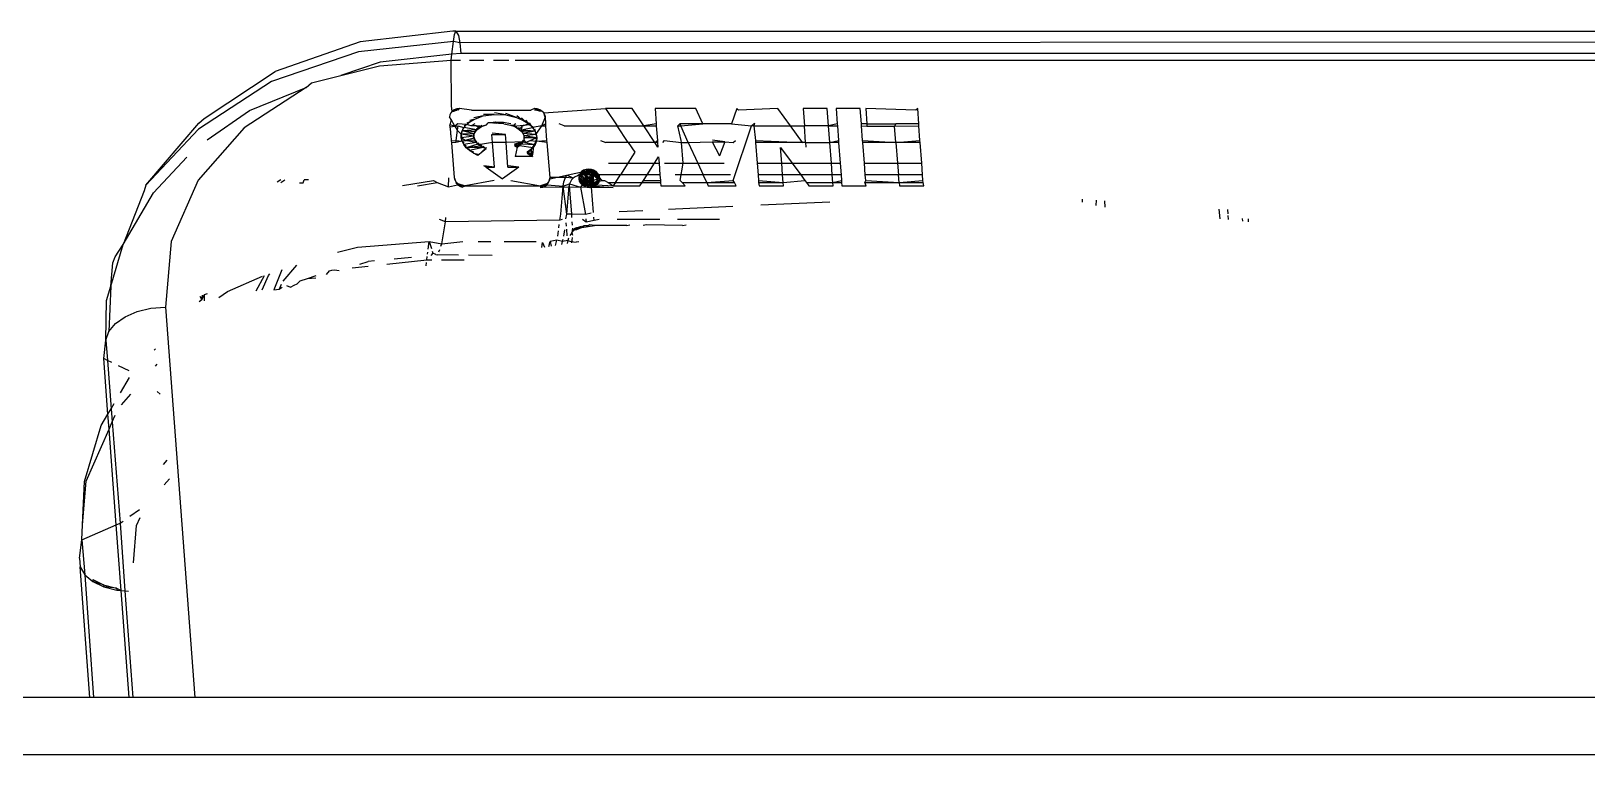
# Model space of a CAD drawing. Extents: x -4.2 to 4.2, y -5.7 to 5.7.
# Drawn here: x 2.14567 to 2.17013, y -2.64521 to -2.63384 of the extents above; entities that cross this region are included whole.
import ezdxf

# ---------------------------------------------------------------- set-up
doc = ezdxf.new("R2010")
doc.units = 0
doc.layers.get('0').update_dxf_attribs({"linetype": 'CONTINUOUS'})

msp = doc.modelspace()

# ---------------------------------------------------------------- linework, layer by layer
for p, q in [((2.150845, -2.634002), (2.14951, -2.63447)), ((2.152312, -2.634001), (2.150819, -2.63416)), ((2.152305, -2.633836), (2.150845, -2.634002)), ((2.152288, -2.6342), (2.152312, -2.634001)), ((2.152351, -2.633836), (2.152305, -2.633836)), ((2.152312, -2.634001), (2.15233, -2.63389)), ((2.152413, -2.634021), (2.152312, -2.634001)), ((2.15233, -2.63389), (2.152351, -2.633836)), ((2.152351, -2.633836), (2.152394, -2.633903)), ((2.152351, -2.633836), (2.185005, -2.633836)), ((2.152394, -2.633903), (2.152413, -2.634021)), ((2.184966, -2.634001), (2.152413, -2.634021)), ((2.152413, -2.634021), (2.152429, -2.634185)), ((2.150819, -2.63416), (2.149452, -2.634629)), ((2.151151, -2.634381), (2.152277, -2.634291)), ((2.152288, -2.6342), (2.15116, -2.634321)), ((2.152277, -2.634291), (2.152288, -2.6342)), ((2.152277, -2.634291), (2.152426, -2.634291)), ((2.15228, -2.635014), (2.152277, -2.634291)), ((2.152429, -2.634185), (2.152288, -2.6342)), ((2.185084, -2.634185), (2.152429, -2.634185)), ((2.152566, -2.634291), (2.152791, -2.634291)), ((2.152944, -2.634291), (2.153185, -2.634291)), ((2.153283, -2.634291), (2.182055, -2.634291)), ((2.148393, -2.635208), (2.14951, -2.63447)), ((2.15008, -2.634648), (2.150542, -2.634533)), ((2.15116, -2.634321), (2.150542, -2.634533)), ((2.150542, -2.634533), (2.151151, -2.634381)), ((2.149452, -2.634629), (2.148304, -2.635374)), ((2.149998, -2.634719), (2.149022, -2.635353)), ((2.149106, -2.635082), (2.149998, -2.634719)), ((2.149998, -2.634719), (2.15008, -2.634648)), ((2.152294, -2.635091), (2.15228, -2.635014)), ((2.148312, -2.635283), (2.148393, -2.635208)), ((2.148442, -2.635544), (2.149106, -2.635082)), ((2.152256, -2.63515), (2.152253, -2.635183)), ((2.152275, -2.635223), (2.152253, -2.635183)), ((2.15227, -2.635118), (2.152256, -2.63515)), ((2.152275, -2.635223), (2.152258, -2.635307)), ((2.152294, -2.635091), (2.15227, -2.635118)), ((2.152335, -2.63533), (2.152275, -2.635223)), ((2.152326, -2.63507), (2.152294, -2.635091)), ((2.152323, -2.635094), (2.152294, -2.635091)), ((2.152294, -2.635091), (2.152323, -2.635094)), ((2.152361, -2.635081), (2.152323, -2.635094)), ((2.152326, -2.63507), (2.152406, -2.635053)), ((2.152364, -2.635057), (2.152326, -2.63507)), ((2.152361, -2.635081), (2.152326, -2.63507)), ((2.152406, -2.635053), (2.152361, -2.635081)), ((2.152406, -2.635053), (2.152364, -2.635057)), ((2.152403, -2.635076), (2.152364, -2.635057)), ((2.152597, -2.635076), (2.152406, -2.635053)), ((2.152518, -2.635304), (2.15257, -2.635261)), ((2.15257, -2.635261), (2.152521, -2.635281)), ((2.15257, -2.635261), (2.152632, -2.635224)), ((2.152632, -2.635224), (2.152573, -2.635238)), ((2.152597, -2.635076), (2.153531, -2.635076)), ((2.152632, -2.635224), (2.152782, -2.635169)), ((2.152782, -2.635169), (2.152635, -2.6352)), ((2.152782, -2.635169), (2.152955, -2.635144)), ((2.152955, -2.635144), (2.152785, -2.635145)), ((2.152859, -2.635277), (2.152976, -2.63526)), ((2.153097, -2.635264), (2.152859, -2.635277)), ((2.15292, -2.635279), (2.152976, -2.63526)), ((2.152955, -2.635144), (2.153134, -2.635152)), ((2.153134, -2.635152), (2.152958, -2.63512)), ((2.152976, -2.63526), (2.153097, -2.635264)), ((2.152989, -2.635281), (2.153097, -2.635264)), ((2.153097, -2.635264), (2.153213, -2.635288)), ((2.153134, -2.635152), (2.153304, -2.635192)), ((2.153304, -2.635192), (2.153137, -2.635128)), ((2.153304, -2.635192), (2.15338, -2.635223)), ((2.15338, -2.635223), (2.153307, -2.635168)), ((2.15338, -2.635223), (2.153448, -2.63526)), ((2.153448, -2.63526), (2.153383, -2.635199)), ((2.153448, -2.63526), (2.153495, -2.635294)), ((2.153507, -2.635303), (2.153451, -2.635236)), ((2.153588, -2.635053), (2.153531, -2.635076)), ((2.153627, -2.635081), (2.153585, -2.635076)), ((2.153627, -2.635081), (2.153588, -2.635053)), ((2.15363, -2.635057), (2.153588, -2.635053)), ((2.15367, -2.63507), (2.153588, -2.635053)), ((2.153627, -2.635081), (2.153588, -2.635053)), ((2.153667, -2.635094), (2.153627, -2.635081)), ((2.153667, -2.635094), (2.15363, -2.635057)), ((2.15367, -2.63507), (2.15363, -2.635057)), ((2.153705, -2.635091), (2.153667, -2.635094)), ((2.153688, -2.635094), (2.15367, -2.63507)), ((2.153705, -2.635091), (2.15367, -2.63507)), ((2.1537, -2.635325), (2.15376, -2.635183)), ((2.153733, -2.635118), (2.153705, -2.635091)), ((2.153733, -2.635118), (2.154703, -2.635053)), ((2.153749, -2.635173), (2.153733, -2.635118)), ((2.153752, -2.63515), (2.153733, -2.635118)), ((2.153757, -2.635207), (2.153752, -2.63515)), ((2.15376, -2.635183), (2.153752, -2.63515)), ((2.153763, -2.635294), (2.15376, -2.635183)), ((2.154703, -2.635053), (2.154885, -2.635325)), ((2.155122, -2.635053), (2.154703, -2.635053)), ((2.155304, -2.635325), (2.155122, -2.635053)), ((2.155482, -2.635053), (2.1555, -2.635294)), ((2.156124, -2.635053), (2.155482, -2.635053)), ((2.156235, -2.635294), (2.156124, -2.635053)), ((2.156768, -2.635053), (2.156684, -2.635294)), ((2.156796, -2.635076), (2.156768, -2.635053)), ((2.15741, -2.635053), (2.156796, -2.635076)), ((2.15761, -2.635325), (2.15741, -2.635053)), ((2.157809, -2.635053), (2.15783, -2.635325)), ((2.15819, -2.635053), (2.157809, -2.635053)), ((2.158211, -2.635325), (2.15819, -2.635053)), ((2.158327, -2.635053), (2.158346, -2.635294)), ((2.158709, -2.635053), (2.158327, -2.635053)), ((2.158727, -2.635294), (2.158709, -2.635053)), ((2.15958, -2.635076), (2.158794, -2.635053)), ((2.158794, -2.635053), (2.158813, -2.635294)), ((2.159614, -2.635053), (2.15958, -2.635076)), ((2.159627, -2.635294), (2.159614, -2.635053)), ((2.147476, -2.636256), (2.148312, -2.635283)), ((2.148304, -2.635374), (2.147476, -2.636256)), ((2.149022, -2.635353), (2.148298, -2.636178)), ((2.15226, -2.635338), (2.152258, -2.635307)), ((2.152335, -2.63533), (2.152258, -2.635307)), ((2.15226, -2.635338), (2.152335, -2.63533)), ((2.152271, -2.63542), (2.15226, -2.635338)), ((2.15227, -2.635467), (2.152271, -2.63542)), ((2.15227, -2.635467), (2.152277, -2.63556)), ((2.152381, -2.635294), (2.152335, -2.63533)), ((2.152335, -2.63533), (2.152384, -2.635325)), ((2.152335, -2.63533), (2.152369, -2.635391)), ((2.152369, -2.635391), (2.15235, -2.635552)), ((2.152384, -2.635325), (2.152369, -2.635391)), ((2.152437, -2.635456), (2.152369, -2.635391)), ((2.152518, -2.635304), (2.152381, -2.635294)), ((2.152384, -2.635325), (2.152478, -2.635352)), ((2.152436, -2.63551), (2.152437, -2.635456)), ((2.152633, -2.635484), (2.152436, -2.63551)), ((2.152436, -2.63551), (2.152452, -2.635541)), ((2.152498, -2.635552), (2.152436, -2.63551)), ((2.152449, -2.635565), (2.152436, -2.63551)), ((2.152437, -2.635456), (2.152451, -2.635403)), ((2.15264, -2.635451), (2.152437, -2.635456)), ((2.152437, -2.635456), (2.152439, -2.635487)), ((2.152633, -2.635484), (2.152437, -2.635456)), ((2.152451, -2.635403), (2.152439, -2.635433)), ((2.152439, -2.635487), (2.152452, -2.635541)), ((2.152451, -2.635403), (2.152478, -2.635352)), ((2.152681, -2.635388), (2.152451, -2.635403)), ((2.152656, -2.635418), (2.152451, -2.635403)), ((2.15264, -2.635451), (2.152451, -2.635403)), ((2.152478, -2.635352), (2.152453, -2.635379)), ((2.152478, -2.635352), (2.152518, -2.635304)), ((2.152681, -2.635388), (2.152478, -2.635352)), ((2.152518, -2.635304), (2.152481, -2.635328)), ((2.152635, -2.635518), (2.152498, -2.635552)), ((2.152589, -2.635325), (2.152518, -2.635304)), ((2.15265, -2.635294), (2.152589, -2.635325)), ((2.152669, -2.635325), (2.152589, -2.635325)), ((2.152633, -2.635484), (2.152643, -2.635427)), ((2.152633, -2.635484), (2.15264, -2.635451)), ((2.152635, -2.635518), (2.152633, -2.635484)), ((2.152635, -2.635518), (2.15264, -2.635451)), ((2.152635, -2.635518), (2.152636, -2.635461)), ((2.152647, -2.635551), (2.152635, -2.635518)), ((2.152668, -2.635584), (2.152635, -2.635518)), ((2.152647, -2.635551), (2.152638, -2.635494)), ((2.15264, -2.635451), (2.152681, -2.635388)), ((2.15264, -2.635451), (2.152659, -2.635395)), ((2.15264, -2.635451), (2.152656, -2.635418)), ((2.152656, -2.635418), (2.152684, -2.635365)), ((2.152656, -2.635418), (2.152681, -2.635388)), ((2.152669, -2.635325), (2.152727, -2.635325)), ((2.152715, -2.635361), (2.152669, -2.635325)), ((2.152681, -2.635388), (2.152718, -2.635337)), ((2.152681, -2.635388), (2.152715, -2.635361)), ((2.152715, -2.635361), (2.152681, -2.635388)), ((2.152715, -2.635361), (2.152759, -2.635313)), ((2.152715, -2.635361), (2.152727, -2.635325)), ((2.152715, -2.635361), (2.152756, -2.635336)), ((2.152756, -2.635336), (2.152715, -2.635361)), ((2.152727, -2.635325), (2.152756, -2.635336)), ((2.152756, -2.635336), (2.152833, -2.635309)), ((2.152756, -2.635336), (2.1528, -2.635311)), ((2.152833, -2.635309), (2.152859, -2.635277)), ((2.153107, -2.635294), (2.152859, -2.635277)), ((2.152929, -2.635584), (2.152919, -2.635462)), ((2.152919, -2.635462), (2.153131, -2.635462)), ((2.153131, -2.635462), (2.152922, -2.635438)), ((2.153107, -2.635294), (2.15321, -2.635311)), ((2.15314, -2.635584), (2.153131, -2.635462)), ((2.15321, -2.635311), (2.153265, -2.635307)), ((2.15321, -2.635311), (2.153265, -2.635307)), ((2.15321, -2.635311), (2.153262, -2.63533)), ((2.153262, -2.63533), (2.153507, -2.635303)), ((2.153262, -2.63533), (2.153311, -2.63533)), ((2.153262, -2.63533), (2.153309, -2.635353)), ((2.153292, -2.635294), (2.153265, -2.635307)), ((2.153265, -2.635307), (2.153309, -2.635353)), ((2.153309, -2.635353), (2.153351, -2.635357)), ((2.153309, -2.635353), (2.153348, -2.63538)), ((2.153309, -2.635353), (2.153348, -2.63538)), ((2.153348, -2.63538), (2.153398, -2.635325)), ((2.153348, -2.63538), (2.153383, -2.635386)), ((2.153348, -2.63538), (2.15338, -2.63541)), ((2.153348, -2.63538), (2.153383, -2.635386)), ((2.15338, -2.63541), (2.15359, -2.635401)), ((2.15338, -2.63541), (2.153407, -2.635418)), ((2.15338, -2.63541), (2.153404, -2.635441)), ((2.153383, -2.635386), (2.153398, -2.635325)), ((2.153383, -2.635386), (2.153555, -2.63535)), ((2.153383, -2.635386), (2.15359, -2.635401)), ((2.153383, -2.635386), (2.153404, -2.635441)), ((2.153398, -2.635325), (2.153495, -2.635294)), ((2.153404, -2.635441), (2.15359, -2.635401)), ((2.153404, -2.635441), (2.153419, -2.635475)), ((2.153404, -2.635441), (2.153419, -2.635475)), ((2.153404, -2.635441), (2.153613, -2.635454)), ((2.153419, -2.635475), (2.153613, -2.635454)), ((2.153419, -2.635475), (2.153424, -2.635508)), ((2.153419, -2.635475), (2.15342, -2.635542)), ((2.153419, -2.635475), (2.153622, -2.635509)), ((2.153424, -2.635508), (2.15342, -2.635542)), ((2.153424, -2.635508), (2.153622, -2.635509)), ((2.153495, -2.635294), (2.153555, -2.63535)), ((2.153555, -2.63535), (2.15351, -2.635279)), ((2.153518, -2.635552), (2.153622, -2.635509)), ((2.1537, -2.635325), (2.153555, -2.63535)), ((2.153555, -2.63535), (2.15359, -2.635401)), ((2.15359, -2.635401), (2.153557, -2.635327)), ((2.15359, -2.635401), (2.153613, -2.635454)), ((2.153613, -2.635454), (2.153593, -2.635378)), ((2.153613, -2.635454), (2.1537, -2.635325)), ((2.153613, -2.635454), (2.153622, -2.635509)), ((2.153622, -2.635509), (2.153616, -2.635431)), ((2.153617, -2.635563), (2.153625, -2.635485)), ((2.153622, -2.635509), (2.153617, -2.635563)), ((2.15362, -2.635539), (2.153625, -2.635485)), ((2.153763, -2.635294), (2.1537, -2.635325)), ((2.1537, -2.635325), (2.153766, -2.635325)), ((2.153766, -2.635325), (2.153763, -2.635294)), ((2.153783, -2.635552), (2.153766, -2.635325)), ((2.154054, -2.635325), (2.153975, -2.635294)), ((2.154054, -2.635325), (2.154885, -2.635325)), ((2.155058, -2.635584), (2.154885, -2.635325)), ((2.154885, -2.635325), (2.155304, -2.635325)), ((2.1555, -2.635294), (2.155304, -2.635325)), ((2.155477, -2.635584), (2.155304, -2.635325)), ((2.155304, -2.635325), (2.155502, -2.635325)), ((2.1555, -2.635294), (2.155502, -2.635325)), ((2.155502, -2.635325), (2.155519, -2.635552)), ((2.155842, -2.635325), (2.155871, -2.635294)), ((2.155894, -2.635552), (2.155842, -2.635325)), ((2.155842, -2.635325), (2.155886, -2.635325)), ((2.155871, -2.635294), (2.155886, -2.635325)), ((2.156235, -2.635294), (2.155871, -2.635294)), ((2.155886, -2.635325), (2.156235, -2.635294)), ((2.156004, -2.635584), (2.155886, -2.635325)), ((2.156684, -2.635294), (2.156235, -2.635294)), ((2.156684, -2.635294), (2.157, -2.635325)), ((2.156712, -2.636181), (2.157, -2.635325)), ((2.157, -2.635325), (2.157046, -2.635284)), ((2.157034, -2.635325), (2.157, -2.635325)), ((2.157046, -2.635284), (2.157034, -2.635325)), ((2.157034, -2.635325), (2.157061, -2.635552)), ((2.157034, -2.635325), (2.15761, -2.635325)), ((2.1578, -2.635584), (2.15761, -2.635325)), ((2.15761, -2.635325), (2.15783, -2.635325)), ((2.157849, -2.635584), (2.15783, -2.635325)), ((2.158211, -2.635325), (2.15783, -2.635325)), ((2.158346, -2.635294), (2.158211, -2.635325)), ((2.15823, -2.635584), (2.158211, -2.635325)), ((2.158211, -2.635325), (2.158348, -2.635325)), ((2.158346, -2.635294), (2.158348, -2.635325)), ((2.158348, -2.635325), (2.158365, -2.635552)), ((2.158729, -2.635325), (2.158727, -2.635294)), ((2.158813, -2.635294), (2.158727, -2.635294)), ((2.158746, -2.635552), (2.158729, -2.635325)), ((2.158729, -2.635325), (2.158811, -2.635329)), ((2.158813, -2.635294), (2.158811, -2.635329)), ((2.158811, -2.635329), (2.159249, -2.635329)), ((2.158813, -2.635294), (2.159269, -2.635294)), ((2.159269, -2.635294), (2.159249, -2.635329)), ((2.159249, -2.635329), (2.15963, -2.635325)), ((2.159269, -2.635584), (2.159249, -2.635329)), ((2.159627, -2.635294), (2.159269, -2.635294)), ((2.15963, -2.635325), (2.159627, -2.635294)), ((2.159647, -2.635552), (2.15963, -2.635325)), ((2.152277, -2.63556), (2.15235, -2.635552)), ((2.152277, -2.63556), (2.15228, -2.635591)), ((2.152352, -2.635584), (2.15228, -2.635591)), ((2.15228, -2.635591), (2.152325, -2.636137)), ((2.15235, -2.635552), (2.152352, -2.635584)), ((2.15235, -2.635552), (2.152449, -2.635565)), ((2.152449, -2.635565), (2.152352, -2.635584)), ((2.152647, -2.635551), (2.152449, -2.635565)), ((2.152498, -2.635552), (2.152449, -2.635565)), ((2.152449, -2.635565), (2.152478, -2.635594)), ((2.152476, -2.635617), (2.152449, -2.635565)), ((2.152668, -2.635584), (2.152476, -2.635617)), ((2.152476, -2.635617), (2.152518, -2.635644)), ((2.152515, -2.635667), (2.152476, -2.635617)), ((2.152668, -2.635584), (2.152498, -2.635552)), ((2.152697, -2.635614), (2.152515, -2.635667)), ((2.152735, -2.635642), (2.152515, -2.635667)), ((2.152779, -2.635666), (2.152515, -2.635667)), ((2.152515, -2.635667), (2.152568, -2.63569)), ((2.152566, -2.635713), (2.152515, -2.635667)), ((2.152779, -2.635666), (2.152566, -2.635713)), ((2.152566, -2.635713), (2.15263, -2.635731)), ((2.152627, -2.635755), (2.152566, -2.635713)), ((2.152627, -2.635755), (2.152701, -2.635767)), ((2.152698, -2.63579), (2.152627, -2.635755)), ((2.152668, -2.635584), (2.152647, -2.635551)), ((2.152668, -2.635584), (2.15265, -2.635528)), ((2.152697, -2.635614), (2.152668, -2.635584)), ((2.152697, -2.635614), (2.152668, -2.635584)), ((2.152697, -2.635614), (2.152671, -2.63556)), ((2.152735, -2.635642), (2.152697, -2.635614)), ((2.152738, -2.635618), (2.152697, -2.635614)), ((2.152698, -2.63579), (2.152832, -2.635663)), ((2.15283, -2.635686), (2.152698, -2.63579)), ((2.152735, -2.635642), (2.1527, -2.635591)), ((2.152779, -2.635666), (2.152735, -2.635642)), ((2.152929, -2.635584), (2.152738, -2.635618)), ((2.152779, -2.635666), (2.152738, -2.635618)), ((2.152779, -2.635666), (2.152738, -2.635618)), ((2.15283, -2.635686), (2.152779, -2.635666)), ((2.15283, -2.635686), (2.152779, -2.635666)), ((2.15283, -2.635686), (2.152782, -2.635643)), ((2.15314, -2.635584), (2.152929, -2.635584)), ((2.152958, -2.635974), (2.152929, -2.635584)), ((2.153407, -2.635575), (2.15314, -2.635584)), ((2.15317, -2.635974), (2.15314, -2.635584)), ((2.153271, -2.635633), (2.153314, -2.63566)), ((2.153314, -2.63566), (2.153271, -2.635633)), ((2.153387, -2.635582), (2.153273, -2.63561)), ((2.153356, -2.635611), (2.153273, -2.63561)), ((2.153317, -2.635636), (2.153273, -2.63561)), ((2.153314, -2.63566), (2.153273, -2.63561)), ((2.153314, -2.63566), (2.153283, -2.635804)), ((2.153353, -2.635634), (2.153314, -2.63566)), ((2.153314, -2.63566), (2.153353, -2.635634)), ((2.153356, -2.635611), (2.153317, -2.635636)), ((2.153353, -2.635634), (2.153317, -2.635636)), ((2.153353, -2.635634), (2.153407, -2.635575)), ((2.153384, -2.635606), (2.153353, -2.635634)), ((2.153353, -2.635634), (2.153568, -2.635666)), ((2.153387, -2.635582), (2.153356, -2.635611)), ((2.153384, -2.635606), (2.153356, -2.635611)), ((2.153407, -2.635575), (2.153384, -2.635606)), ((2.153384, -2.635606), (2.153599, -2.635615)), ((2.153409, -2.635551), (2.153387, -2.635582)), ((2.15342, -2.635542), (2.153407, -2.635575)), ((2.15342, -2.635542), (2.153407, -2.635575)), ((2.153407, -2.635575), (2.153448, -2.635584)), ((2.15342, -2.635542), (2.153448, -2.635584)), ((2.153448, -2.635584), (2.153518, -2.635552)), ((2.153448, -2.635584), (2.153599, -2.635615)), ((2.15347, -2.635753), (2.153528, -2.635688)), ((2.153525, -2.635712), (2.15347, -2.635753)), ((2.15347, -2.635753), (2.153554, -2.635804)), ((2.153473, -2.63573), (2.153528, -2.635688)), ((2.153557, -2.635781), (2.153473, -2.63573)), ((2.153554, -2.635804), (2.153473, -2.63573)), ((2.153518, -2.635552), (2.153617, -2.635563)), ((2.153525, -2.635712), (2.153571, -2.635642)), ((2.153568, -2.635666), (2.153525, -2.635712)), ((2.153525, -2.635712), (2.153554, -2.635804)), ((2.153528, -2.635688), (2.153571, -2.635642)), ((2.153528, -2.635688), (2.153557, -2.635781)), ((2.153571, -2.635642), (2.153557, -2.635781)), ((2.153568, -2.635666), (2.153602, -2.635592)), ((2.153599, -2.635615), (2.153568, -2.635666)), ((2.153571, -2.635642), (2.153602, -2.635592)), ((2.153599, -2.635615), (2.15362, -2.635539)), ((2.153617, -2.635563), (2.153599, -2.635615)), ((2.153617, -2.635563), (2.153783, -2.635552)), ((2.153785, -2.635584), (2.153617, -2.635563)), ((2.153785, -2.635584), (2.153783, -2.635552)), ((2.153832, -2.636137), (2.153785, -2.635584)), ((2.154627, -2.635552), (2.154706, -2.635584)), ((2.155058, -2.635584), (2.154706, -2.635584)), ((2.155163, -2.63574), (2.155055, -2.635909)), ((2.155477, -2.635584), (2.155058, -2.635584)), ((2.155058, -2.635584), (2.155163, -2.63574)), ((2.155477, -2.635584), (2.155519, -2.635552)), ((2.155522, -2.635584), (2.155477, -2.635584)), ((2.155527, -2.635658), (2.155477, -2.635584)), ((2.155519, -2.635552), (2.155522, -2.635584)), ((2.155522, -2.635584), (2.155527, -2.635658)), ((2.155627, -2.635552), (2.155598, -2.635584)), ((2.155627, -2.635552), (2.155896, -2.635584)), ((2.155896, -2.635584), (2.155894, -2.635552)), ((2.155924, -2.635909), (2.155896, -2.635584)), ((2.155896, -2.635584), (2.156004, -2.635584)), ((2.156004, -2.635584), (2.15638, -2.635573)), ((2.156004, -2.635584), (2.156154, -2.635909)), ((2.15638, -2.635573), (2.156497, -2.635794)), ((2.15638, -2.635573), (2.15658, -2.635573)), ((2.15658, -2.635573), (2.156383, -2.63555)), ((2.15658, -2.635573), (2.156497, -2.635794)), ((2.15658, -2.635573), (2.15671, -2.635584)), ((2.15671, -2.635584), (2.156745, -2.635552)), ((2.157061, -2.635552), (2.157064, -2.635584)), ((2.157061, -2.635552), (2.1578, -2.635584)), ((2.157064, -2.635584), (2.157088, -2.635909)), ((2.1578, -2.635584), (2.157064, -2.635584)), ((2.157474, -2.635909), (2.157455, -2.635662)), ((2.157455, -2.635662), (2.157637, -2.635909)), ((2.157849, -2.635584), (2.1578, -2.635584)), ((2.157849, -2.635584), (2.15823, -2.635584)), ((2.157849, -2.635584), (2.157855, -2.635658)), ((2.15823, -2.635584), (2.158365, -2.635552)), ((2.158255, -2.635909), (2.15823, -2.635584)), ((2.158368, -2.635584), (2.15823, -2.635584)), ((2.158365, -2.635552), (2.158368, -2.635584)), ((2.158368, -2.635584), (2.158392, -2.635909)), ((2.158749, -2.635584), (2.158746, -2.635552)), ((2.158746, -2.635552), (2.159269, -2.635584)), ((2.158773, -2.635909), (2.158749, -2.635584)), ((2.159269, -2.635584), (2.158749, -2.635584)), ((2.159269, -2.635584), (2.159647, -2.635552)), ((2.159269, -2.635584), (2.159296, -2.635909)), ((2.159649, -2.635584), (2.159269, -2.635584)), ((2.159649, -2.635584), (2.159647, -2.635552)), ((2.159674, -2.635909), (2.159649, -2.635584)), ((2.147599, -2.636376), (2.148124, -2.635818)), ((2.152958, -2.635974), (2.152791, -2.635951)), ((2.152825, -2.635974), (2.152791, -2.635951)), ((2.152825, -2.635974), (2.153082, -2.636156)), ((2.152825, -2.635974), (2.152958, -2.635974)), ((2.153339, -2.635974), (2.153082, -2.636156)), ((2.15317, -2.635974), (2.153339, -2.635974)), ((2.153339, -2.635974), (2.153173, -2.635951)), ((2.153554, -2.635804), (2.153283, -2.635804)), ((2.154397, -2.63601), (2.154359, -2.636023)), ((2.154439, -2.636006), (2.154397, -2.63601)), ((2.154397, -2.63601), (2.154436, -2.636029)), ((2.154397, -2.63601), (2.15444, -2.636028)), ((2.154439, -2.636006), (2.154478, -2.636034)), ((2.154481, -2.63601), (2.154439, -2.636006)), ((2.154481, -2.63601), (2.15444, -2.636028)), ((2.154481, -2.63601), (2.154518, -2.636047)), ((2.154521, -2.636023), (2.154481, -2.63601)), ((2.154748, -2.635909), (2.155055, -2.635909)), ((2.155055, -2.635909), (2.154937, -2.636094)), ((2.155055, -2.635909), (2.155474, -2.635909)), ((2.155356, -2.636094), (2.155474, -2.635909)), ((2.155474, -2.635909), (2.155539, -2.635809)), ((2.155474, -2.635909), (2.155546, -2.635909)), ((2.155539, -2.635809), (2.155546, -2.635909)), ((2.155546, -2.635909), (2.15556, -2.636094)), ((2.15563, -2.635909), (2.155924, -2.635909)), ((2.155876, -2.636181), (2.155924, -2.635909)), ((2.155924, -2.635909), (2.156154, -2.635909)), ((2.156154, -2.635909), (2.156239, -2.636094)), ((2.156154, -2.635909), (2.156571, -2.635909)), ((2.157088, -2.635909), (2.157102, -2.636094)), ((2.157088, -2.635909), (2.157474, -2.635909)), ((2.157488, -2.636094), (2.157474, -2.635909)), ((2.157474, -2.635909), (2.157637, -2.635909)), ((2.157637, -2.635909), (2.157773, -2.636094)), ((2.157637, -2.635909), (2.158255, -2.635909)), ((2.158269, -2.636094), (2.158255, -2.635909)), ((2.158255, -2.635909), (2.158392, -2.635909)), ((2.158392, -2.635909), (2.158406, -2.636094)), ((2.158787, -2.636094), (2.158773, -2.635909)), ((2.158773, -2.635909), (2.159296, -2.635909)), ((2.159296, -2.635909), (2.159311, -2.636094)), ((2.159296, -2.635909), (2.159674, -2.635909)), ((2.159688, -2.636094), (2.159674, -2.635909)), ((2.148298, -2.636178), (2.147877, -2.63714)), ((2.149599, -2.636172), (2.14954, -2.636211)), ((2.149601, -2.636212), (2.149662, -2.636172)), ((2.149893, -2.63622), (2.149953, -2.636221)), ((2.149953, -2.636221), (2.149968, -2.636171)), ((2.150032, -2.63617), (2.149968, -2.636171)), ((2.151512, -2.636262), (2.152002, -2.636181)), ((2.151748, -2.636268), (2.152056, -2.636216)), ((2.152002, -2.636181), (2.152056, -2.636216)), ((2.152056, -2.636216), (2.152236, -2.636281)), ((2.152236, -2.636281), (2.152243, -2.636141)), ((2.152236, -2.636281), (2.152377, -2.636253)), ((2.152325, -2.636137), (2.152352, -2.636202)), ((2.152325, -2.636137), (2.152333, -2.63617)), ((2.152333, -2.63617), (2.152352, -2.636202)), ((2.152349, -2.636226), (2.15238, -2.636229)), ((2.152352, -2.636202), (2.15238, -2.636229)), ((2.152352, -2.636202), (2.152377, -2.636253)), ((2.152377, -2.636253), (2.152415, -2.63625)), ((2.152377, -2.636253), (2.152412, -2.636273)), ((2.15238, -2.636229), (2.152415, -2.63625)), ((2.15238, -2.636229), (2.152497, -2.636267)), ((2.152415, -2.63625), (2.152455, -2.636263)), ((2.152415, -2.63625), (2.152497, -2.636267)), ((2.152951, -2.636181), (2.152497, -2.636267)), ((2.153216, -2.636181), (2.153679, -2.636267)), ((2.153791, -2.636229), (2.153679, -2.636267)), ((2.153759, -2.63625), (2.153679, -2.636267)), ((2.153721, -2.636263), (2.153759, -2.63625)), ((2.153756, -2.636273), (2.153788, -2.636253)), ((2.153759, -2.63625), (2.153791, -2.636229)), ((2.153788, -2.636253), (2.153759, -2.63625)), ((2.153788, -2.636253), (2.153815, -2.636202)), ((2.153788, -2.636253), (2.154036, -2.636273)), ((2.153791, -2.636229), (2.153815, -2.636202)), ((2.153815, -2.636202), (2.153832, -2.636137)), ((2.153815, -2.636202), (2.153829, -2.63617)), ((2.154356, -2.636047), (2.153829, -2.63616)), ((2.153829, -2.63617), (2.153832, -2.636137)), ((2.154072, -2.636138), (2.153832, -2.636137)), ((2.154036, -2.636273), (2.154046, -2.636203)), ((2.154036, -2.636273), (2.154139, -2.636234)), ((2.154046, -2.636203), (2.154072, -2.636138)), ((2.154072, -2.636138), (2.154096, -2.6361)), ((2.154197, -2.636147), (2.154072, -2.636138)), ((2.154197, -2.636147), (2.154096, -2.6361)), ((2.154139, -2.636234), (2.154133, -2.636265)), ((2.154152, -2.636203), (2.154139, -2.636234)), ((2.154139, -2.636234), (2.154308, -2.636286)), ((2.154171, -2.636173), (2.154152, -2.636203)), ((2.154197, -2.636147), (2.154171, -2.636173)), ((2.154227, -2.636125), (2.154197, -2.636147)), ((2.154263, -2.636108), (2.154227, -2.636125)), ((2.154324, -2.636068), (2.154263, -2.636108)), ((2.154302, -2.636098), (2.154263, -2.636108)), ((2.154286, -2.636126), (2.154283, -2.63616)), ((2.154283, -2.63616), (2.15431, -2.636226)), ((2.154283, -2.63616), (2.154292, -2.636194)), ((2.154341, -2.636094), (2.154286, -2.636126)), ((2.154302, -2.636098), (2.154286, -2.636126)), ((2.154289, -2.636103), (2.154286, -2.636137)), ((2.154317, -2.636109), (2.154286, -2.636137)), ((2.154286, -2.636137), (2.154294, -2.63617)), ((2.154321, -2.636165), (2.154286, -2.636137)), ((2.154303, -2.636071), (2.154289, -2.636103)), ((2.154289, -2.636103), (2.154328, -2.636082)), ((2.154292, -2.636194), (2.15431, -2.636226)), ((2.154294, -2.63617), (2.154313, -2.636202)), ((2.154294, -2.63617), (2.154336, -2.636191)), ((2.154324, -2.636068), (2.154302, -2.636098)), ((2.154341, -2.636094), (2.154302, -2.636098)), ((2.154327, -2.636044), (2.154303, -2.636071)), ((2.154303, -2.636071), (2.154348, -2.63606)), ((2.154338, -2.636253), (2.154308, -2.636286)), ((2.154341, -2.636229), (2.15431, -2.636226)), ((2.15431, -2.636226), (2.154338, -2.636253)), ((2.154317, -2.636109), (2.154311, -2.63616)), ((2.154314, -2.636132), (2.154311, -2.63616)), ((2.154408, -2.636174), (2.154311, -2.63616)), ((2.154311, -2.63616), (2.154318, -2.636188)), ((2.15439, -2.636165), (2.154311, -2.63616)), ((2.154313, -2.636202), (2.154341, -2.636229)), ((2.154313, -2.636202), (2.154359, -2.636213)), ((2.154328, -2.636082), (2.154314, -2.636132)), ((2.154325, -2.636106), (2.154314, -2.636132)), ((2.154317, -2.636109), (2.154314, -2.636137)), ((2.154314, -2.636132), (2.154408, -2.636174)), ((2.154314, -2.636137), (2.154321, -2.636165)), ((2.154314, -2.636137), (2.154318, -2.636188)), ((2.154328, -2.636082), (2.154317, -2.636109)), ((2.154318, -2.636188), (2.15439, -2.636165)), ((2.154377, -2.636186), (2.154318, -2.636188)), ((2.154318, -2.636188), (2.154333, -2.636214)), ((2.154321, -2.636165), (2.154336, -2.636191)), ((2.154321, -2.636165), (2.154333, -2.636214)), ((2.154356, -2.636047), (2.154324, -2.636068)), ((2.154348, -2.63606), (2.154325, -2.636106)), ((2.154345, -2.636083), (2.154325, -2.636106)), ((2.154325, -2.636106), (2.154366, -2.636091)), ((2.154325, -2.636106), (2.154408, -2.636174)), ((2.154359, -2.636023), (2.154327, -2.636044)), ((2.154327, -2.636044), (2.154374, -2.636043)), ((2.154327, -2.636044), (2.154356, -2.636047)), ((2.154348, -2.63606), (2.154328, -2.636082)), ((2.154333, -2.636214), (2.154377, -2.636186)), ((2.154382, -2.636207), (2.154333, -2.636214)), ((2.154404, -2.636207), (2.154333, -2.636214)), ((2.154333, -2.636214), (2.154356, -2.636237)), ((2.154336, -2.636191), (2.154359, -2.636213)), ((2.154336, -2.636191), (2.154356, -2.636237)), ((2.154376, -2.63625), (2.154338, -2.636253)), ((2.154338, -2.636253), (2.154373, -2.636273)), ((2.154394, -2.636034), (2.154341, -2.636094)), ((2.154464, -2.636094), (2.154341, -2.636094)), ((2.154341, -2.636229), (2.154376, -2.63625)), ((2.154341, -2.636229), (2.154388, -2.636231)), ((2.154374, -2.636043), (2.154345, -2.636083)), ((2.154371, -2.636066), (2.154345, -2.636083)), ((2.154345, -2.636083), (2.154391, -2.636091)), ((2.154374, -2.636043), (2.154348, -2.63606)), ((2.154394, -2.636034), (2.154356, -2.636047)), ((2.154356, -2.636237), (2.154404, -2.636207)), ((2.154422, -2.636216), (2.154356, -2.636237)), ((2.154409, -2.636228), (2.154356, -2.636237)), ((2.154356, -2.636237), (2.154385, -2.636254)), ((2.154359, -2.636023), (2.154394, -2.636034)), ((2.154359, -2.636023), (2.154406, -2.636032)), ((2.154359, -2.636213), (2.154388, -2.636231)), ((2.154359, -2.636213), (2.154385, -2.636254)), ((2.154366, -2.636091), (2.154394, -2.636067)), ((2.154366, -2.636091), (2.154408, -2.636174)), ((2.154408, -2.636174), (2.154369, -2.636067)), ((2.154369, -2.636067), (2.154407, -2.636136)), ((2.154369, -2.636067), (2.154428, -2.63613)), ((2.154406, -2.636032), (2.154371, -2.636066)), ((2.154403, -2.636055), (2.154371, -2.636066)), ((2.154371, -2.636066), (2.154391, -2.636091)), ((2.154371, -2.636066), (2.154482, -2.636091)), ((2.154506, -2.636066), (2.154371, -2.636066)), ((2.154406, -2.636032), (2.154374, -2.636043)), ((2.154376, -2.63625), (2.154422, -2.636241)), ((2.154376, -2.63625), (2.154416, -2.636263)), ((2.154377, -2.636186), (2.154383, -2.636154)), ((2.154381, -2.636175), (2.154405, -2.636157)), ((2.154404, -2.636207), (2.154381, -2.636175)), ((2.154382, -2.636207), (2.154381, -2.636175)), ((2.154381, -2.636175), (2.154414, -2.63619)), ((2.154407, -2.636136), (2.154383, -2.636154)), ((2.154383, -2.636154), (2.154422, -2.636148)), ((2.154385, -2.636254), (2.154422, -2.636216)), ((2.154385, -2.636254), (2.154419, -2.636265)), ((2.154388, -2.636231), (2.154422, -2.636241)), ((2.154388, -2.636231), (2.154419, -2.636265)), ((2.15439, -2.636165), (2.154407, -2.636136)), ((2.154391, -2.636091), (2.154482, -2.636091)), ((2.154391, -2.636091), (2.154428, -2.63613)), ((2.154425, -2.636153), (2.154391, -2.636091)), ((2.154436, -2.636029), (2.154394, -2.636034)), ((2.154428, -2.63613), (2.154394, -2.636067)), ((2.154405, -2.636157), (2.154399, -2.636189)), ((2.154399, -2.636189), (2.154488, -2.636171)), ((2.154399, -2.636189), (2.154491, -2.636216)), ((2.154402, -2.636175), (2.154404, -2.636207)), ((2.15444, -2.636028), (2.154403, -2.636055)), ((2.154437, -2.636052), (2.154403, -2.636055)), ((2.154473, -2.636055), (2.154403, -2.636055)), ((2.154506, -2.636066), (2.154403, -2.636055)), ((2.154404, -2.636207), (2.154491, -2.636216)), ((2.15444, -2.636028), (2.154406, -2.636032)), ((2.154408, -2.636174), (2.154407, -2.636136)), ((2.154408, -2.636174), (2.154422, -2.636148)), ((2.154408, -2.636174), (2.154488, -2.636171)), ((2.154409, -2.636228), (2.154414, -2.63619)), ((2.154414, -2.63619), (2.154494, -2.636192)), ((2.154414, -2.63619), (2.154422, -2.636216)), ((2.154416, -2.636263), (2.154457, -2.636245)), ((2.154419, -2.636265), (2.154422, -2.636216)), ((2.154491, -2.636148), (2.154422, -2.636148)), ((2.154488, -2.636171), (2.154422, -2.636148)), ((2.154422, -2.636216), (2.154494, -2.636192)), ((2.15452, -2.636254), (2.154422, -2.636216)), ((2.154488, -2.636265), (2.154422, -2.636216)), ((2.154422, -2.636216), (2.154514, -2.636231)), ((2.154491, -2.636216), (2.154422, -2.636216)), ((2.154422, -2.636241), (2.154457, -2.636245)), ((2.154422, -2.636241), (2.154454, -2.636269)), ((2.154482, -2.636091), (2.154425, -2.636153)), ((2.154425, -2.636153), (2.154489, -2.63613)), ((2.154487, -2.636153), (2.154425, -2.636153)), ((2.154489, -2.63613), (2.154428, -2.63613)), ((2.154428, -2.63613), (2.154491, -2.636148)), ((2.15443, -2.636207), (2.154494, -2.636192)), ((2.154514, -2.636231), (2.15443, -2.636207)), ((2.15443, -2.636207), (2.154517, -2.636207)), ((2.154478, -2.636034), (2.154436, -2.636029)), ((2.154475, -2.636032), (2.154437, -2.636052)), ((2.154473, -2.636055), (2.154437, -2.636052)), ((2.154475, -2.636032), (2.15444, -2.636028)), ((2.154455, -2.636291), (2.154514, -2.636231)), ((2.154478, -2.636034), (2.154457, -2.636012)), ((2.154457, -2.636245), (2.154491, -2.636241)), ((2.1545, -2.636263), (2.154457, -2.636245)), ((2.154457, -2.636245), (2.154488, -2.636265)), ((2.154504, -2.636091), (2.154464, -2.636094)), ((2.154472, -2.636181), (2.154504, -2.636091)), ((2.154514, -2.636231), (2.154472, -2.636181)), ((2.154509, -2.636043), (2.154473, -2.636055)), ((2.154506, -2.636066), (2.154473, -2.636055)), ((2.154521, -2.636023), (2.154475, -2.636032)), ((2.154509, -2.636043), (2.154475, -2.636032)), ((2.154504, -2.636091), (2.154478, -2.636034)), ((2.154518, -2.636047), (2.154478, -2.636034)), ((2.154481, -2.636289), (2.154514, -2.636231)), ((2.154506, -2.636066), (2.154482, -2.636091)), ((2.154482, -2.636091), (2.154507, -2.636067)), ((2.154482, -2.636091), (2.154487, -2.636153)), ((2.154487, -2.636153), (2.154485, -2.636067)), ((2.154485, -2.636067), (2.154489, -2.63613)), ((2.154488, -2.636171), (2.154491, -2.636216)), ((2.154488, -2.636265), (2.15452, -2.636254)), ((2.154507, -2.636067), (2.154489, -2.63613)), ((2.154517, -2.636207), (2.154489, -2.63613)), ((2.154491, -2.636148), (2.154517, -2.636207)), ((2.154494, -2.636192), (2.154491, -2.636148)), ((2.154491, -2.636216), (2.154491, -2.636148)), ((2.154491, -2.636241), (2.154523, -2.636231)), ((2.154538, -2.63625), (2.154491, -2.636241)), ((2.154491, -2.636241), (2.15452, -2.636254)), ((2.154538, -2.63625), (2.154497, -2.636286)), ((2.1545, -2.636263), (2.154538, -2.63625)), ((2.154553, -2.636068), (2.154504, -2.636091)), ((2.154535, -2.636083), (2.154504, -2.636091)), ((2.154558, -2.636106), (2.154504, -2.636091)), ((2.154573, -2.636132), (2.154504, -2.636091)), ((2.154504, -2.636091), (2.154517, -2.636207)), ((2.15458, -2.63616), (2.154504, -2.636091)), ((2.154538, -2.63606), (2.154506, -2.636066)), ((2.154535, -2.636083), (2.154506, -2.636066)), ((2.154517, -2.636207), (2.154507, -2.636067)), ((2.154556, -2.636044), (2.154509, -2.636043)), ((2.154538, -2.63606), (2.154509, -2.636043)), ((2.15458, -2.63616), (2.15451, -2.636181)), ((2.15451, -2.636181), (2.154514, -2.636231)), ((2.154578, -2.636188), (2.154514, -2.636231)), ((2.154566, -2.636214), (2.154514, -2.636231)), ((2.154546, -2.636237), (2.154514, -2.636231)), ((2.154514, -2.636231), (2.154567, -2.636253)), ((2.154553, -2.636068), (2.154518, -2.636047)), ((2.15452, -2.636254), (2.154546, -2.636237)), ((2.154521, -2.636023), (2.154553, -2.636068)), ((2.154556, -2.636044), (2.154521, -2.636023)), ((2.154523, -2.636231), (2.154549, -2.636213)), ((2.15457, -2.636229), (2.154523, -2.636231)), ((2.154561, -2.636082), (2.154535, -2.636083)), ((2.154558, -2.636106), (2.154535, -2.636083)), ((2.15457, -2.636229), (2.154535, -2.636273)), ((2.154535, -2.636273), (2.154567, -2.636253)), ((2.154584, -2.636071), (2.154538, -2.63606)), ((2.154561, -2.636082), (2.154538, -2.63606)), ((2.154538, -2.63625), (2.15457, -2.636229)), ((2.154546, -2.636237), (2.154566, -2.636214)), ((2.154549, -2.636213), (2.154569, -2.636191)), ((2.154594, -2.636202), (2.154549, -2.636213)), ((2.154581, -2.636095), (2.154553, -2.636068)), ((2.154556, -2.636044), (2.154581, -2.636095)), ((2.154584, -2.636071), (2.154556, -2.636044)), ((2.154573, -2.636132), (2.154558, -2.636106)), ((2.154603, -2.636103), (2.154561, -2.636082)), ((2.154576, -2.636109), (2.154561, -2.636082)), ((2.154566, -2.636214), (2.154578, -2.636188)), ((2.154594, -2.636202), (2.154567, -2.636253)), ((2.154567, -2.636253), (2.154591, -2.636226)), ((2.154567, -2.636253), (2.154826, -2.636267)), ((2.154569, -2.636191), (2.15458, -2.636165)), ((2.154608, -2.63617), (2.154569, -2.636191)), ((2.15457, -2.636229), (2.154594, -2.636202)), ((2.15458, -2.63616), (2.154573, -2.636132)), ((2.154611, -2.636137), (2.154576, -2.636109)), ((2.154583, -2.636137), (2.154576, -2.636109)), ((2.154578, -2.636188), (2.15458, -2.63616)), ((2.154611, -2.636137), (2.15458, -2.636165)), ((2.15458, -2.636165), (2.154583, -2.636137)), ((2.154937, -2.636094), (2.154581, -2.636095)), ((2.1546, -2.636126), (2.154581, -2.636095)), ((2.154584, -2.636071), (2.1546, -2.636126)), ((2.154603, -2.636103), (2.154584, -2.636071)), ((2.154608, -2.63617), (2.154591, -2.636226)), ((2.154591, -2.636226), (2.154605, -2.636194)), ((2.154594, -2.636202), (2.154608, -2.63617)), ((2.154608, -2.63616), (2.1546, -2.636126)), ((2.1546, -2.636126), (2.154649, -2.636181)), ((2.154603, -2.636103), (2.154608, -2.63616)), ((2.154611, -2.636137), (2.154603, -2.636103)), ((2.154611, -2.636137), (2.154605, -2.636194)), ((2.154605, -2.636194), (2.154608, -2.63616)), ((2.154605, -2.636194), (2.154649, -2.636181)), ((2.154608, -2.63617), (2.154611, -2.636137)), ((2.154608, -2.63616), (2.154649, -2.636181)), ((2.154649, -2.636181), (2.154687, -2.636181)), ((2.154687, -2.636181), (2.154744, -2.636216)), ((2.154744, -2.636216), (2.154859, -2.636216)), ((2.154744, -2.636216), (2.154826, -2.636267)), ((2.154859, -2.636216), (2.154826, -2.636267)), ((2.154859, -2.636216), (2.154937, -2.636094)), ((2.154859, -2.636216), (2.155278, -2.636216)), ((2.155356, -2.636094), (2.154937, -2.636094)), ((2.155245, -2.636267), (2.155278, -2.636216)), ((2.155278, -2.636216), (2.155301, -2.636181)), ((2.155278, -2.636216), (2.15557, -2.636216)), ((2.155301, -2.636181), (2.155356, -2.636094)), ((2.155301, -2.636181), (2.155567, -2.636181)), ((2.15556, -2.636094), (2.155356, -2.636094)), ((2.15556, -2.636094), (2.155567, -2.636181)), ((2.155567, -2.636181), (2.15557, -2.636216)), ((2.15557, -2.636216), (2.155573, -2.636267)), ((2.156239, -2.636094), (2.155798, -2.636094)), ((2.155876, -2.636181), (2.155908, -2.636216)), ((2.155908, -2.636216), (2.156295, -2.636216)), ((2.155955, -2.636267), (2.155908, -2.636216)), ((2.156295, -2.636216), (2.156239, -2.636094)), ((2.156667, -2.636094), (2.156239, -2.636094)), ((2.156295, -2.636216), (2.156712, -2.636181)), ((2.156295, -2.636216), (2.156318, -2.636267)), ((2.156295, -2.636216), (2.15673, -2.636216)), ((2.15673, -2.636216), (2.156712, -2.636181)), ((2.156756, -2.636267), (2.15673, -2.636216)), ((2.157102, -2.636094), (2.157109, -2.636181)), ((2.157488, -2.636094), (2.157102, -2.636094)), ((2.157109, -2.636181), (2.157111, -2.636216)), ((2.157109, -2.636181), (2.157497, -2.636216)), ((2.157111, -2.636216), (2.157497, -2.636216)), ((2.157111, -2.636216), (2.15712, -2.636267)), ((2.157497, -2.636216), (2.157488, -2.636094)), ((2.157773, -2.636094), (2.157488, -2.636094)), ((2.157497, -2.636216), (2.157837, -2.636181)), ((2.157501, -2.636267), (2.157497, -2.636216)), ((2.157773, -2.636094), (2.157837, -2.636181)), ((2.158269, -2.636094), (2.157773, -2.636094)), ((2.157837, -2.636181), (2.157863, -2.636216)), ((2.157863, -2.636216), (2.158278, -2.636216)), ((2.157863, -2.636216), (2.157901, -2.636267)), ((2.158278, -2.636216), (2.158269, -2.636094)), ((2.158406, -2.636094), (2.158269, -2.636094)), ((2.158278, -2.636216), (2.158413, -2.636181)), ((2.158278, -2.636216), (2.158416, -2.636216)), ((2.158282, -2.636267), (2.158278, -2.636216)), ((2.158406, -2.636094), (2.158413, -2.636181)), ((2.158413, -2.636181), (2.158416, -2.636216)), ((2.158416, -2.636216), (2.158419, -2.636267)), ((2.158781, -2.636216), (2.158794, -2.636181)), ((2.158801, -2.636267), (2.158781, -2.636216)), ((2.158781, -2.636216), (2.15932, -2.636216)), ((2.158794, -2.636181), (2.158787, -2.636094)), ((2.159311, -2.636094), (2.158787, -2.636094)), ((2.158794, -2.636181), (2.15932, -2.636216)), ((2.15932, -2.636216), (2.159311, -2.636094)), ((2.159688, -2.636094), (2.159311, -2.636094)), ((2.15932, -2.636216), (2.159694, -2.636181)), ((2.15932, -2.636216), (2.159325, -2.636267)), ((2.15932, -2.636216), (2.159697, -2.636216)), ((2.159694, -2.636181), (2.159688, -2.636094)), ((2.159697, -2.636216), (2.159694, -2.636181)), ((2.159706, -2.636267), (2.159697, -2.636216)), ((2.147453, -2.636345), (2.147123, -2.637187)), ((2.147123, -2.637187), (2.147599, -2.636376)), ((2.147476, -2.636256), (2.147453, -2.636345)), ((2.152412, -2.636273), (2.152455, -2.636263)), ((2.152412, -2.636273), (2.152452, -2.636286)), ((2.152452, -2.636286), (2.152497, -2.636267)), ((2.152452, -2.636286), (2.152497, -2.636267)), ((2.152455, -2.636263), (2.152497, -2.636267)), ((2.152497, -2.636267), (2.153679, -2.636267)), ((2.154413, -2.636286), (2.153676, -2.636291)), ((2.153676, -2.636291), (2.153718, -2.636286)), ((2.153679, -2.636267), (2.153721, -2.636263)), ((2.153718, -2.636286), (2.153679, -2.636267)), ((2.153718, -2.636286), (2.153679, -2.636267)), ((2.153718, -2.636286), (2.153756, -2.636273)), ((2.153756, -2.636273), (2.153721, -2.636263)), ((2.153999, -2.636714), (2.154036, -2.636273)), ((2.154096, -2.636714), (2.154036, -2.636273)), ((2.154096, -2.636714), (2.154133, -2.636265)), ((2.154133, -2.636265), (2.154167, -2.636711)), ((2.154308, -2.636286), (2.154388, -2.636716)), ((2.154416, -2.636263), (2.154373, -2.636273)), ((2.154373, -2.636273), (2.154413, -2.636286)), ((2.154458, -2.636267), (2.154413, -2.636286)), ((2.154413, -2.636286), (2.154455, -2.636291)), ((2.154413, -2.636286), (2.154455, -2.636291)), ((2.154416, -2.636263), (2.154458, -2.636267)), ((2.154419, -2.636265), (2.154454, -2.636269)), ((2.154419, -2.636265), (2.154488, -2.636265)), ((2.154454, -2.636269), (2.154488, -2.636265)), ((2.1545, -2.636263), (2.154455, -2.636291)), ((2.154455, -2.636291), (2.154497, -2.636286)), ((2.154455, -2.636291), (2.154481, -2.636289)), ((2.154458, -2.636267), (2.1545, -2.636263)), ((2.154516, -2.636688), (2.154481, -2.636289)), ((2.154497, -2.636286), (2.154535, -2.636273)), ((2.154497, -2.636286), (2.154823, -2.636291)), ((2.154535, -2.636273), (2.154823, -2.636291)), ((2.154826, -2.636267), (2.155245, -2.636267)), ((2.155573, -2.636267), (2.155955, -2.636267)), ((2.156318, -2.636267), (2.156756, -2.636267)), ((2.15712, -2.636267), (2.157501, -2.636267)), ((2.157901, -2.636267), (2.158282, -2.636267)), ((2.158419, -2.636267), (2.158801, -2.636267)), ((2.159325, -2.636267), (2.159706, -2.636267)), ((2.162196, -2.636474), (2.162199, -2.636521)), ((2.162417, -2.63649), (2.16241, -2.636577)), ((2.153987, -2.636804), (2.153999, -2.636714)), ((2.15408, -2.636784), (2.154096, -2.636714)), ((2.154167, -2.636711), (2.154096, -2.636714)), ((2.154388, -2.636716), (2.154167, -2.636711)), ((2.154167, -2.636711), (2.154171, -2.636764)), ((2.154476, -2.636696), (2.154388, -2.636716)), ((2.155291, -2.636659), (2.154916, -2.636676)), ((2.156705, -2.636594), (2.155693, -2.63664)), ((2.15823, -2.636523), (2.157143, -2.636573)), ((2.162549, -2.6365), (2.162555, -2.6366)), ((2.164346, -2.636632), (2.164359, -2.636784)), ((2.16448, -2.636641), (2.164485, -2.636706)), ((2.164487, -2.636732), (2.164492, -2.636798)), ((2.152187, -2.63683), (2.152092, -2.636797)), ((2.15213, -2.637179), (2.152187, -2.63683)), ((2.152187, -2.63683), (2.152193, -2.636764)), ((2.153987, -2.636804), (2.152187, -2.63683)), ((2.153952, -2.637058), (2.153963, -2.636975)), ((2.15397, -2.636925), (2.153977, -2.636873)), ((2.15402, -2.636797), (2.153987, -2.636804)), ((2.154049, -2.637057), (2.154063, -2.636956)), ((2.15409, -2.636901), (2.154085, -2.63685)), ((2.154103, -2.637054), (2.154094, -2.63695)), ((2.154176, -2.636831), (2.15418, -2.636883)), ((2.154183, -2.636933), (2.154176, -2.637006)), ((2.154176, -2.637006), (2.154199, -2.636967)), ((2.154354, -2.6369), (2.154199, -2.636967)), ((2.154199, -2.636967), (2.154222, -2.636938)), ((2.154245, -2.636958), (2.154199, -2.636967)), ((2.154319, -2.636906), (2.154222, -2.636938)), ((2.154222, -2.636938), (2.154248, -2.63692)), ((2.154275, -2.63695), (2.154245, -2.636958)), ((2.154332, -2.63692), (2.154275, -2.63695)), ((2.154332, -2.63692), (2.154533, -2.636889)), ((2.15437, -2.636897), (2.154332, -2.63692)), ((2.154397, -2.636839), (2.154341, -2.636797)), ((2.15443, -2.636897), (2.15437, -2.636897)), ((2.154393, -2.636786), (2.154397, -2.636839)), ((2.154527, -2.636813), (2.154397, -2.636839)), ((2.154457, -2.63688), (2.15443, -2.636897)), ((2.154533, -2.636889), (2.154457, -2.63688)), ((2.154527, -2.636813), (2.154522, -2.636759)), ((2.154606, -2.636797), (2.154527, -2.636813)), ((2.155037, -2.636889), (2.154533, -2.636889)), ((2.155556, -2.636797), (2.154885, -2.636797)), ((2.155037, -2.636889), (2.155088, -2.63688)), ((2.15535, -2.63688), (2.155297, -2.636889)), ((2.155914, -2.636889), (2.15535, -2.63688)), ((2.156496, -2.636797), (2.155835, -2.636797)), ((2.155914, -2.636889), (2.155971, -2.63688)), ((2.164712, -2.636778), (2.164715, -2.636821)), ((2.164804, -2.636787), (2.164808, -2.636831)), ((2.146925, -2.637843), (2.147123, -2.637187)), ((2.146994, -2.637384), (2.147123, -2.637187)), ((2.147877, -2.63714), (2.147786, -2.638171)), ((2.150491, -2.637308), (2.150803, -2.63723)), ((2.150803, -2.63723), (2.15193, -2.63714)), ((2.151915, -2.637261), (2.15193, -2.63714)), ((2.15193, -2.63714), (2.15213, -2.637179)), ((2.15193, -2.63714), (2.151966, -2.63725)), ((2.152116, -2.637217), (2.15213, -2.637179)), ((2.15213, -2.637179), (2.152463, -2.63714)), ((2.152704, -2.63714), (2.152903, -2.63714)), ((2.153112, -2.63714), (2.153616, -2.63714)), ((2.153704, -2.637237), (2.153713, -2.637159)), ((2.153713, -2.637159), (2.153746, -2.637231)), ((2.153815, -2.63722), (2.153833, -2.637139)), ((2.153937, -2.637121), (2.153833, -2.637139)), ((2.153833, -2.637139), (2.153848, -2.637215)), ((2.153916, -2.637204), (2.153937, -2.637121)), ((2.154029, -2.637142), (2.153937, -2.637121)), ((2.154018, -2.637188), (2.154029, -2.637142)), ((2.154029, -2.637142), (2.154038, -2.637104)), ((2.154109, -2.637124), (2.154029, -2.637142)), ((2.154109, -2.637124), (2.154103, -2.637175)), ((2.154121, -2.63709), (2.154109, -2.637124)), ((2.154109, -2.637124), (2.154161, -2.637139)), ((2.154176, -2.637006), (2.154143, -2.637047)), ((2.154161, -2.637139), (2.15424, -2.637153)), ((2.154178, -2.63708), (2.154168, -2.637164)), ((2.154176, -2.637006), (2.154183, -2.63704)), ((2.154285, -2.637146), (2.15424, -2.637153)), ((2.146925, -2.637843), (2.146958, -2.637476)), ((2.146958, -2.637476), (2.146994, -2.637384)), ((2.150842, -2.637498), (2.150975, -2.637456)), ((2.151072, -2.637447), (2.150975, -2.637456)), ((2.151264, -2.637498), (2.151894, -2.63743)), ((2.151652, -2.637392), (2.151379, -2.637418)), ((2.151886, -2.637524), (2.151891, -2.63747)), ((2.151894, -2.63743), (2.151901, -2.637375)), ((2.151894, -2.63743), (2.151974, -2.63743)), ((2.151905, -2.637341), (2.151909, -2.637307)), ((2.151991, -2.637324), (2.151959, -2.637363)), ((2.15198, -2.637292), (2.151991, -2.637324)), ((2.152038, -2.637348), (2.151991, -2.637324)), ((2.152038, -2.637348), (2.152065, -2.637353)), ((2.152393, -2.637356), (2.152065, -2.637353)), ((2.152083, -2.637305), (2.152097, -2.637267)), ((2.152124, -2.63743), (2.152481, -2.63743)), ((2.152921, -2.637361), (2.15255, -2.637358)), ((2.148761, -2.637929), (2.149311, -2.637685)), ((2.14921, -2.637919), (2.149341, -2.637675)), ((2.149306, -2.637902), (2.149405, -2.637674)), ((2.149405, -2.637674), (2.149429, -2.637647)), ((2.149615, -2.637587), (2.149488, -2.637903)), ((2.149846, -2.637514), (2.149632, -2.637764)), ((2.149901, -2.637762), (2.150019, -2.637721)), ((2.150019, -2.637721), (2.150156, -2.637674)), ((2.150019, -2.637721), (2.150148, -2.637714)), ((2.150317, -2.637661), (2.150365, -2.637603)), ((2.150365, -2.637603), (2.150402, -2.63759)), ((2.150402, -2.63759), (2.150441, -2.637586)), ((2.150441, -2.637586), (2.150519, -2.637598)), ((2.150719, -2.637556), (2.150973, -2.637529)), ((2.146858, -2.638066), (2.146925, -2.637843)), ((2.146925, -2.637843), (2.146897, -2.638556)), ((2.148442, -2.637962), (2.148394, -2.637977)), ((2.148627, -2.638023), (2.148761, -2.637929)), ((2.149488, -2.637903), (2.149574, -2.637889)), ((2.149604, -2.637819), (2.149574, -2.637889)), ((2.149574, -2.637889), (2.14962, -2.637858)), ((2.149687, -2.637835), (2.14975, -2.637861)), ((2.14975, -2.637861), (2.149809, -2.637826)), ((2.149809, -2.637826), (2.149855, -2.637805)), ((2.149855, -2.637805), (2.149901, -2.637762)), ((2.146851, -2.63869), (2.146858, -2.638066)), ((2.147342, -2.638241), (2.147558, -2.638189)), ((2.147558, -2.638189), (2.147786, -2.638171)), ((2.147786, -2.638171), (2.148248, -2.644308)), ((2.14836, -2.638056), (2.148317, -2.638087)), ((2.148328, -2.637998), (2.14836, -2.638056)), ((2.14836, -2.638056), (2.148394, -2.637977)), ((2.14836, -2.638056), (2.148369, -2.637985)), ((2.148394, -2.637977), (2.148392, -2.638076)), ((2.146897, -2.638556), (2.146999, -2.638431)), ((2.146999, -2.638431), (2.147151, -2.638323)), ((2.147151, -2.638323), (2.147342, -2.638241)), ((2.146815, -2.63898), (2.146851, -2.63869)), ((2.146851, -2.63869), (2.146897, -2.638556)), ((2.146851, -2.63869), (2.146875, -2.639009)), ((2.147608, -2.638847), (2.147627, -2.638827)), ((2.146881, -2.639856), (2.146815, -2.63898)), ((2.146875, -2.639009), (2.146815, -2.63898)), ((2.146875, -2.639009), (2.146932, -2.63977)), ((2.146941, -2.639041), (2.146875, -2.639009)), ((2.147215, -2.639174), (2.147049, -2.639093)), ((2.147627, -2.639101), (2.147653, -2.639071)), ((2.147081, -2.639517), (2.147222, -2.639276)), ((2.147095, -2.639707), (2.147242, -2.639539)), ((2.147704, -2.63954), (2.147657, -2.6395)), ((2.146776, -2.640035), (2.146881, -2.639856)), ((2.146881, -2.639856), (2.146932, -2.63977)), ((2.146899, -2.640088), (2.146881, -2.639856)), ((2.146932, -2.63977), (2.146982, -2.639685)), ((2.146932, -2.63977), (2.146948, -2.639977)), ((2.146948, -2.639977), (2.146995, -2.639868)), ((2.146512, -2.640915), (2.146776, -2.640035)), ((2.14654, -2.640906), (2.146899, -2.640088)), ((2.146899, -2.640088), (2.146948, -2.639977)), ((2.147012, -2.641594), (2.146899, -2.640088)), ((2.146948, -2.639977), (2.147073, -2.641568)), ((2.147755, -2.640645), (2.147815, -2.640576)), ((2.147767, -2.640966), (2.147847, -2.640869)), ((2.14648, -2.641593), (2.14654, -2.640906)), ((2.14648, -2.641593), (2.146512, -2.640915)), ((2.147227, -2.641458), (2.147379, -2.641351)), ((2.146469, -2.641829), (2.14648, -2.641593)), ((2.146469, -2.641829), (2.147012, -2.641594)), ((2.147012, -2.641594), (2.147073, -2.641568)), ((2.14709, -2.642626), (2.147012, -2.641594)), ((2.147073, -2.641568), (2.147121, -2.641534)), ((2.147073, -2.641568), (2.147147, -2.64263)), ((2.147282, -2.642191), (2.147333, -2.641606)), ((2.147333, -2.641606), (2.147388, -2.641481)), ((2.146434, -2.642119), (2.146469, -2.641829)), ((2.146469, -2.641829), (2.146519, -2.642379)), ((2.146434, -2.642119), (2.146447, -2.642254)), ((2.146598, -2.644308), (2.146447, -2.642254)), ((2.146447, -2.642254), (2.146519, -2.642379)), ((2.146519, -2.642379), (2.146655, -2.644308)), ((2.146519, -2.642379), (2.146645, -2.642486)), ((2.146642, -2.642453), (2.146813, -2.642536)), ((2.146642, -2.642453), (2.146645, -2.642486)), ((2.146813, -2.642536), (2.146645, -2.642486)), ((2.146645, -2.642486), (2.146815, -2.642568)), ((2.146813, -2.642536), (2.146815, -2.642568)), ((2.146813, -2.642536), (2.147017, -2.642589)), ((2.147017, -2.642589), (2.146815, -2.642568)), ((2.146815, -2.642568), (2.147019, -2.64262)), ((2.147017, -2.642589), (2.147019, -2.64262)), ((2.147017, -2.642589), (2.14709, -2.642626)), ((2.147019, -2.64262), (2.14709, -2.642626)), ((2.14709, -2.642626), (2.147147, -2.64263)), ((2.147216, -2.644308), (2.14709, -2.642626)), ((2.147147, -2.64263), (2.147204, -2.642635)), ((2.147147, -2.64263), (2.147273, -2.644308)), ((2.146598, -2.644308), (2.096881, -2.644308)), ((2.146655, -2.644308), (2.146598, -2.644308)), ((2.147216, -2.644308), (2.146655, -2.644308)), ((2.147273, -2.644308), (2.147216, -2.644308)), ((2.148248, -2.644308), (2.147273, -2.644308)), ((2.190803, -2.644308), (2.148248, -2.644308)), ((3.143816, -2.645209), (2.062325, -2.645209))]:
    msp.add_line(p, q)

doc.saveas('drawing.dxf')
